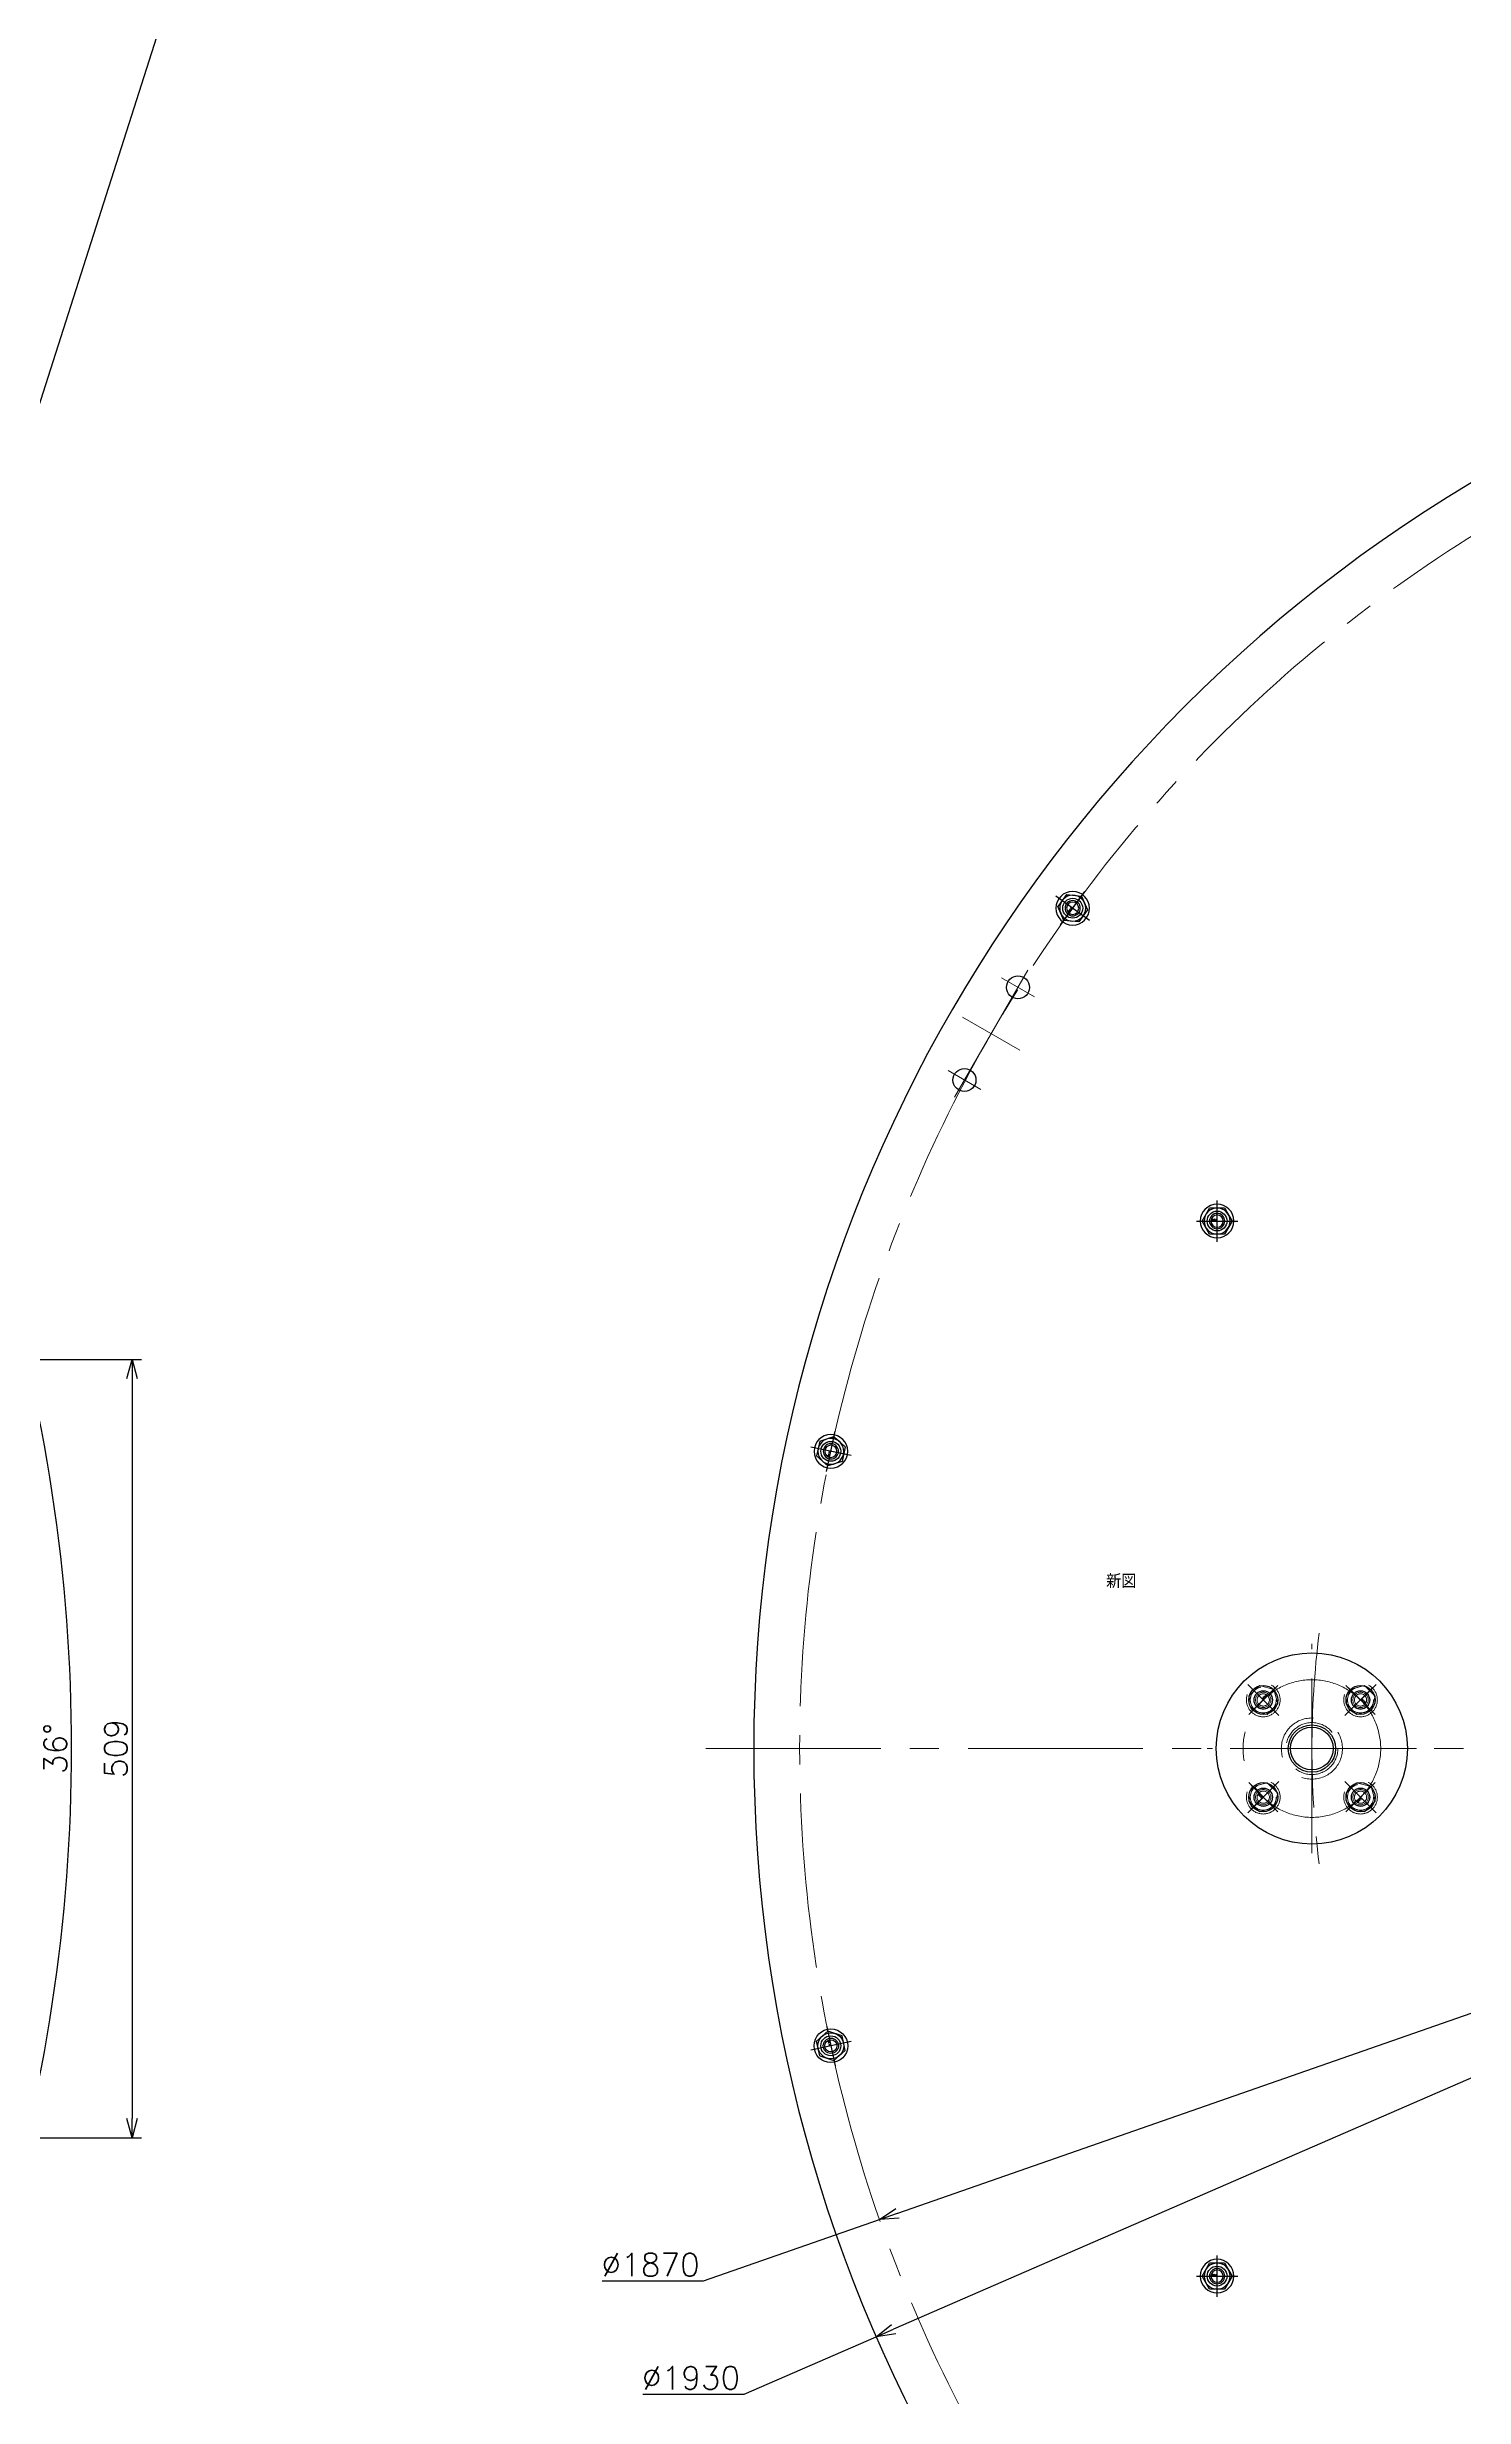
# Model space of a CAD drawing. Header units: millimetres. Extents: x -16130 to 36813, y -8099 to 27484.
# Drawn here: x -9885 to -8958, y 1560 to 3097 of the extents above; entities that cross this region are included whole.
import ezdxf

# ---------------------------------------------------------------- set-up
doc = ezdxf.new("R2010")
doc.units = ezdxf.units.MM
doc.header["$LTSCALE"] = 6
doc.header["$PDMODE"] = 99
doc.header["$PDSIZE"] = 1
doc.linetypes.add('CENTER2', pattern=[28.575, 19.05, -3.175, 3.175, -3.175])
doc.linetypes.add('HIDDEN', pattern=[9.525, 6.35, -3.175])
for name, color, linetype, lineweight in [('01_NORMAL', 7, 'Continuous', 25), ('04_HIDDEN', 2, 'HIDDEN', 13), ('05_CENTER', 4, 'CENTER2', 13), ('07_TEXT', 3, 'Continuous', 13), ('08_DIM', 3, 'Continuous', 13)]:
    doc.layers.add(name, color=color, linetype=linetype, lineweight=lineweight)
doc.layers.add('10_DRAFT', color=8, linetype='Continuous', lineweight=0, plot=False)
doc.styles.add('KANJI0', font='txt.shx', dxfattribs={"width": 0.9, "height": 30, "bigfont": 'bigfont'})
doc.styles.add('KSS_TXT', font='txt.shx', dxfattribs={"bigfont": 'extfont2.shx'})
doc.dimstyles.new('KSS_DIM', dxfattribs={"dimtxt": 3, "dimasz": 2.5, "dimexe": 1.25, "dimexo": 0.625, "dimtad": 1, "dimdsep": 46, "dimtxsty": 'KSS_TXT', "dimblk": 'OPEN30', "dimcen": 0, "dimazin": 2, "dimtfac": 0.75, "dimtmove": 0, "dimatfit": 3, "dimldrblk": 'OPEN30', "dimfxl": 1, "dimtolj": 1, "dimarcsym": 0})
doc.dimstyles.new('KSS_DIM$3', dxfattribs={"dimtxt": 3, "dimasz": 2.5, "dimexe": 1.25, "dimexo": 0.625, "dimtad": 1, "dimtih": 1, "dimtoh": 1, "dimdsep": 46, "dimtxsty": 'KSS_TXT', "dimblk": 'OPEN30', "dimcen": 0, "dimazin": 2, "dimtfac": 0.75, "dimtofl": 0, "dimtmove": 0, "dimatfit": 3, "dimldrblk": 'OPEN30', "dimfxl": 1, "dimtolj": 1, "dimarcsym": 0})

# ---------------------------------------------------------------- blocks, each defined once
blk = doc.blocks.new('_Open30')
at = {"color": 0, "linetype": 'ByBlock', "lineweight": -2}
for p, q in [((-1, 0.27), (0, 0)), ((0, 0), (-1, -0.27)), ((0, 0), (-1, 0))]:
    blk.add_line(p, q, dxfattribs=at)
blk = doc.blocks.new('*D1721')
at = {"layer": '08_DIM', "color": 0, "lineweight": -2, "transparency": 16777216}
for p, q in [((-9936.9, 2238.8), (-9823.2, 2238.8)), ((-9829.5, 2226.3), (-9829.5, 1742.3)), ((-9936.9, 1729.8), (-9823.2, 1729.8))]:
    blk.add_line(p, q, dxfattribs=at)
at = {"layer": 'Defpoints', "color": 0, "transparency": 16777216}
for p in [(-9940, 2238.8), (-9940, 1729.8), (-9829.5, 1729.8)]:
    blk.add_point(p, dxfattribs=at)
at = {"layer": '08_DIM', "color": 0, "lineweight": -2, "transparency": 16777216, "xscale": 12.5, "yscale": 12.5, "zscale": 12.5}
for p, rotation in [((-9829.5, 2238.8), 90.00000000001434), ((-9829.5, 1729.8), 270.0000000000144)]:
    blk.add_blockref('_Open30', p, dxfattribs=dict(at, rotation=rotation))
at = {"layer": '08_DIM', "color": 0, "transparency": 16777216, "insert": (-9840.1, 1984.3), "char_height": 15, "attachment_point": 5, "rotation": 90, "style": 'KSS_TXT'}
blk.add_mtext('\\A1;509', dxfattribs=at)
blk = doc.blocks.new('*D2459')
at = {"layer": '08_DIM', "color": 0, "lineweight": -2, "transparency": 16777216}
for p, q in [((-10067.2, 2280.9), (-9917.4, 2329.5)), ((-10067.2, 1687.7), (-9917.4, 1639))]:
    blk.add_line(p, q, dxfattribs=at)
blk.add_arc((-10980, 1984.3), 1111, 342.6447, 17.3553, dxfattribs=at)
at = {"layer": 'Defpoints', "color": 0, "transparency": 16777216}
for p in [(-10070.2, 2279.9), (-10111.3, 2266.5), (-9875.1, 1868.2), (-10111.3, 1702), (-10070.2, 1688.7)]:
    blk.add_point(p, dxfattribs=at)
at = {"layer": '08_DIM', "color": 0, "lineweight": -2, "transparency": 16777216, "xscale": 12.5, "yscale": 12.5, "zscale": 12.5}
for p, rotation in [((-9923.4, 2327.6), 107.6776705822219), ((-9923.4, 1641), 252.3223294177598)]:
    blk.add_blockref('_Open30', p, dxfattribs=dict(at, rotation=rotation))
at = {"layer": '08_DIM', "color": 0, "transparency": 16777216, "insert": (-9879.6, 1984.3), "char_height": 15, "attachment_point": 5, "rotation": 90, "style": 'KSS_TXT'}
blk.add_mtext('\\A1;36%%d', dxfattribs=at)
blk = doc.blocks.new('M10Nua_1_1_1_1')
at = {"color": 0, "linetype": 'CENTER2'}
for p, q in [((11.1, 0), (-11.1, 0)), ((0, -11.1), (0, 11.1))]:
    blk.add_line(p, q, dxfattribs=at)
at = {"color": 0}
for p, q in [((-4.9, 8.5), (-9.8, 0)), ((-9.8, 0), (-4.9, -8.5)), ((-4.9, 8.5), (4.9, 8.5)), ((9.8, 0), (4.9, 8.5)), ((4.9, -8.5), (9.8, 0)), ((-4.9, -8.5), (4.9, -8.5))]:
    blk.add_line(p, q, dxfattribs=at)
for radius in [8.49, 5, 4]:
    blk.add_circle((0, 0), radius, dxfattribs=at)
at = {"layer": '10_DRAFT', "style": 'KANJI0', "width": 0.82}
blk.add_text('Ｍ１０', height=1.25, dxfattribs=at).set_placement((0.3, 0.1))
blk = doc.blocks.new('A$C68477DA2')
at = {"color": 0}
for centre, radius in [((-324.4, 424.6), 6.5), ((-360.2, 372.8), 7.5), ((-395.2, 312.2), 7.5), ((-230, 220), 6.5), ((-482.6, 69.4), 6.5), ((-199.8, -93.2), 6), ((-136.2, -93.2), 6), ((-199.8, -156.8), 6), ((-136.2, -156.8), 6), ((-482.6, -319.4), 6.5), ((-230, -470), 6.5)]:
    blk.add_circle(centre, radius, dxfattribs=at)
blk.add_arc((432, -125), 965, 115.8865, 244.1135, dxfattribs=at)
at = {"layer": '04_HIDDEN'}
blk.add_circle((-168, -125), 20, dxfattribs=at)
at = {"layer": '05_CENTER'}
for p, q in [((-316.3, 418.7), (-332.5, 430.5)), ((-401.7, 301), (-353.8, 384)), ((-349.5, 366.6), (-370.9, 379)), ((-359, 331.7), (-396.5, 353.3)), ((-384.5, 306), (-405.9, 318.4)), ((-220, 220), (-240, 220)), ((-230, 210), (-230, 230)), ((-472.8, 67.3), (-492.3, 71.5)), ((-206.5, -86.5), (-193.1, -99.9)), ((-129.5, -86.5), (-142.9, -99.9)), ((-99.6, -125), (-236.4, -125)), ((-206.5, -163.5), (-193.1, -150.1)), ((-129.5, -163.5), (-142.9, -150.1)), ((-472.8, -317.3), (-492.3, -321.5)), ((-230, -480), (-230, -460)), ((-220, -470), (-240, -470))]:
    blk.add_line(p, q, dxfattribs=at)
blk.add_circle((-168, -125), 45, dxfattribs=at)
for radius, start, end in [(935, 118.7658, 241.2342), (600, 172.7748, 187.2252)]:
    blk.add_arc((432, -125), radius, start, end, dxfattribs=at)
at = {"layer": '04_HIDDEN'}
for p, rotation in [((-199.8, -93.2), 44.99999999999994), ((-136.2, -93.2), 314.9999999999998), ((-199.8, -156.8), 134.9999999999999), ((-136.2, -156.8), 224.9999999999999)]:
    blk.add_blockref('M10Nua_1_1_1_1', p, dxfattribs=dict(at, rotation=rotation))
blk = doc.blocks.new('*D3240')
at = {"layer": '08_DIM', "color": 0, "lineweight": -2, "transparency": 16777216}
for p, q in [((-7572.9, 2369), (-9331.5, 1604.6)), ((-9429.2, 1562.1), (-9342.9, 1599.6)), ((-9495.4, 1562.1), (-9429.2, 1562.1))]:
    blk.add_line(p, q, dxfattribs=at)
at = {"layer": 'Defpoints', "color": 0, "transparency": 16777216}
for p in [(-7572.9, 2369), (-9342.9, 1599.6)]:
    blk.add_point(p, dxfattribs=at)
at = {"layer": '08_DIM', "color": 0, "lineweight": -2, "transparency": 16777216, "xscale": 12.5, "yscale": 12.5, "zscale": 12.5}
for p, rotation in [((-7572.9, 2369), 23.49350017981093), ((-9342.9, 1599.6), 203.4935001798109)]:
    blk.add_blockref('_Open30', p, dxfattribs=dict(at, rotation=rotation))
at = {"layer": '08_DIM', "color": 0, "transparency": 16777216, "insert": (-9463.9, 1572.7), "char_height": 15, "attachment_point": 5, "style": 'KSS_TXT'}
blk.add_mtext('\\A1;%%C1930', dxfattribs=at)
blk = doc.blocks.new('10b_2_1_1')
at = {"color": 0, "linetype": 'CENTER2'}
for p, q in [((13.5, 0), (-13.5, 0)), ((0, -13.5), (0, 13.5))]:
    blk.add_line(p, q, dxfattribs=at)
at = {"color": 0}
for p, q in [((-4.9, 8.5), (-9.8, 0)), ((-9.8, 0), (-4.9, -8.5)), ((-4.9, 8.5), (4.9, 8.5)), ((9.8, 0), (4.9, 8.5)), ((4.9, -8.5), (9.8, 0)), ((-4.9, -8.5), (4.9, -8.5))]:
    blk.add_line(p, q, dxfattribs=at)
for radius in [11, 8.49, 5, 4]:
    blk.add_circle((0, 0), radius, dxfattribs=at)
at = {"layer": '10_DRAFT', "style": 'KSS_TXT'}
blk.add_text('M10', height=1.25, dxfattribs=at).set_placement((0.3, 0.1))
blk = doc.blocks.new('A$C653E464D_1_1')
at = {"color": 0}
for centre, radius in [((0, 0), 62.5), ((-31.8, 31.8), 9.5), ((31.8, 31.8), 9.5), ((0, 0), 15.5), ((0, 0), 14), ((-31.8, -31.8), 9.5), ((31.8, -31.8), 9.5)]:
    blk.add_circle(centre, radius, dxfattribs=at)
at = {"layer": '04_HIDDEN'}
blk.add_circle((0, 0), 17, dxfattribs=at)
at = {"layer": '05_CENTER'}
for p, q in [((0, -68.4), (0, 68.4)), ((-42, 42), (-21.6, 21.6)), ((42, 42), (21.6, 21.6)), ((68.4, 0), (-68.4, 0)), ((-42, -42), (-21.6, -21.6)), ((42, -42), (21.6, -21.6))]:
    blk.add_line(p, q, dxfattribs=at)
blk.add_circle((0, 0), 45, dxfattribs=at)
blk = doc.blocks.new('A$C6847C3C3')
at = {"layer": '04_HIDDEN'}
for centre in [(-31.8, 31.8), (31.8, 31.8), (-31.8, -31.8), (31.8, -31.8)]:
    blk.add_circle(centre, 6, dxfattribs=at)
blk.add_blockref('A$C653E464D_1_1', (0, 0))
for p, rotation in [((-31.8, 31.8), 44.99999999999999), ((31.8, 31.8), 315), ((-31.8, -31.8), 135), ((31.8, -31.8), 225)]:
    blk.add_blockref('10b_2_1_1', p, dxfattribs=dict(at, rotation=rotation))
blk = doc.blocks.new('*D3405')
at = {"layer": '08_DIM', "color": 0, "lineweight": -2, "transparency": 16777216}
for p, q in [((-7575.1, 2292.4), (-9328.9, 1680.3)), ((-9455.7, 1636.1), (-9340.7, 1676.2)), ((-9522, 1636.1), (-9455.7, 1636.1))]:
    blk.add_line(p, q, dxfattribs=at)
at = {"layer": 'Defpoints', "color": 0, "transparency": 16777216}
for p in [(-7575.1, 2292.4), (-9340.7, 1676.2)]:
    blk.add_point(p, dxfattribs=at)
at = {"layer": '08_DIM', "color": 0, "lineweight": -2, "transparency": 16777216, "xscale": 12.5, "yscale": 12.5, "zscale": 12.5}
for p, rotation in [((-7575.1, 2292.4), 19.23767080869202), ((-9340.7, 1676.2), 199.237670808692)]:
    blk.add_blockref('_Open30', p, dxfattribs=dict(at, rotation=rotation))
at = {"layer": '08_DIM', "color": 0, "transparency": 16777216, "insert": (-9490.4, 1646.7), "char_height": 15, "attachment_point": 5, "style": 'KSS_TXT'}
blk.add_mtext('\\A1;%%C1870', dxfattribs=at)

msp = doc.modelspace()

# ---------------------------------------------------------------- linework, layer by layer
at = {"color": 2}
msp.add_line((-9764.72033, 3256.58939), (-12051.96053, -3905.83875), dxfattribs=at)
at = {"layer": '05_CENTER'}
msp.add_line((-9454.1894, 1984.28025), (-7461.66858, 1984.28025), dxfattribs=at)

# ---------------------------------------------------------------- block references
at = {"xscale": -1}
for p, rotation in [((-9214.35988, 2533.85946), 53.99999999998855), ((-9372.497, 2178.67768), 78.00000000000684)]:
    msp.add_blockref('10b_2_1_1', p, dxfattribs=dict(at, rotation=rotation))
for p in [(-9119.92899, 2329.28025), (-9119.92899, 1639.28025)]:
    msp.add_blockref('10b_2_1_1', p, dxfattribs=at)
at = {"rotation": 101.9999999999932}
msp.add_blockref('10b_2_1_1', (-9372.497, 1789.88282), dxfattribs=at)
at = {"layer": '01_NORMAL'}
for name, p in [('A$C68477DA2', (-8889.92899, 2109.28025)), ('A$C6847C3C3', (-9057.92899, 1984.28025))]:
    msp.add_blockref(name, p, dxfattribs=at)

# ---------------------------------------------------------------- texts
at = {"layer": '07_TEXT', "color": 1, "style": 'KSS_TXT'}
msp.add_text('新図', height=9, dxfattribs=at).set_placement((-9192.50886, 2089.23495))

# ---------------------------------------------------------------- dimensions: what is measured, and where the dimension line sits
at = {"layer": '08_DIM', "color": 1}
for p1, p2, picture, middle in [((-7572.92237, 2368.9727), (-9342.93561, 1599.58779), '*D3240', (-9463.85082, 1562.10805)), ((-7575.13944, 2292.35104), (-9340.71854, 1676.20945), '*D3405', (-9490.4245, 1636.07097))]:
    dim = msp.add_diameter_dim_2p(p1=p1, p2=p2, dimstyle='KSS_DIM$3', override={"dimscale": 5, "dimpost": '%%C<>', "dimtix": 1, "dimatfit": 2}, dxfattribs=at)
    dim.commit()
    dim.dimension.update_dxf_attribs({"geometry": picture, "text_midpoint": middle, "dimtype": 163})
at = {"layer": '08_DIM'}
dim = msp.add_angular_dim_2l(base=(-9875.09483, 1868.15155), line1=((-10070.18366, 2279.89281), (-10111.31185, 2266.52946)), line2=((-10070.18366, 1688.66768), (-10111.31185, 1702.03104)), dimstyle='KSS_DIM', override={"dimscale": 5}, dxfattribs=at)
dim.commit()
dim.dimension.update_dxf_attribs({"geometry": '*D2459', "text_midpoint": (-9879.63378, 1984.28025)})
dim = msp.add_aligned_dim(p1=(-9939.9856, 2238.78025), p2=(-9939.9856, 1729.78025), distance=110.49284, dimstyle='KSS_DIM', override={"dimscale": 5}, dxfattribs=at)
dim.commit()
dim.dimension.update_dxf_attribs({"geometry": '*D1721', "text_midpoint": (-9840.12817, 1984.28025)})

doc.saveas('drawing.dxf')
